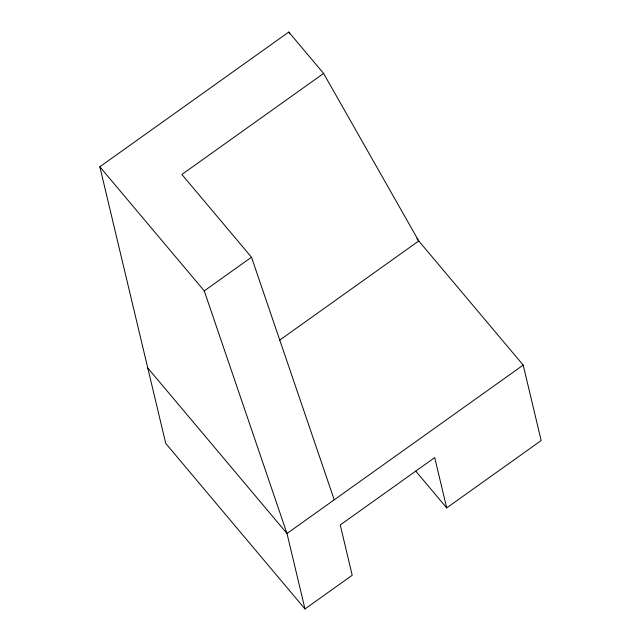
<?xml version="1.0" encoding="UTF-8"?>
<svg xmlns="http://www.w3.org/2000/svg" width="641" height="641" viewBox="0 0 641 641"><rect width="100%" height="100%" fill="white"/><g stroke="black" fill="none" stroke-linecap="round" stroke-linejoin="round"><path stroke-width="0.96" d="M416.834 238.668L523.192 365.09L541.172 440.551L446.697 507.912L434.71 457.602L340.235 524.963L352.213 575.273L304.98 608.95L165.747 443.444L99.828 166.772L288.787 32.05L323.593 73.427L418.765 240.968L279.5 340.267M323.593 73.427L181.876 174.464L251.496 257.217L334.241 499.812M304.98 608.95L287 533.496L204.255 290.894L251.496 257.217M523.192 365.09L287 533.496L147.767 367.99M415.753 471.135L446.697 507.912M99.828 166.772L204.255 290.894M288.787 32.05L289.772 33.789"/></g></svg>
